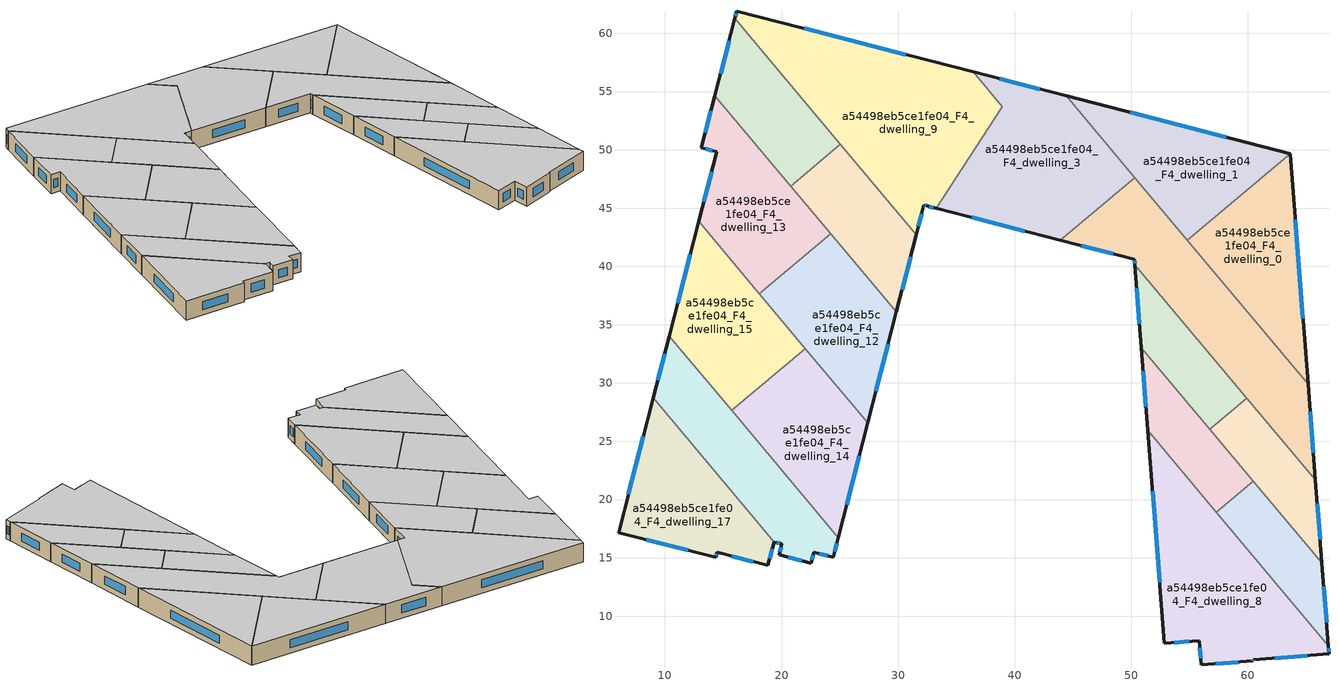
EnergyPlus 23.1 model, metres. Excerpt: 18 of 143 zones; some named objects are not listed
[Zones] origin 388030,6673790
a54498eb5ce1fe04_F4_dwelling_0
 floor to a54498eb5ce1fe04_F3_dwelling_0 (EU_floor_Construction): 63.64,49.67 65.17,29.88 54.79,42.25 z12
 wall outside (EU_wall_Construction): 65.17,29.88 63.64,49.67 z12:15
 wall to a54498eb5ce1fe04_F4_dwelling_2 (EU_wall_Construction): 54.79,42.25 65.17,29.88 z12:15
 wall to a54498eb5ce1fe04_F4_dwelling_1 (EU_wall_Construction): 63.63,49.67 54.79,42.25 z12:15
 window (EU_Window_Construction): 64.73,35.53 64.07,44.02 z12.86:14.14
 ceiling to a54498eb5ce1fe04_F5_dwelling_0 (EU_floor_Construction): 65.17,29.88 63.64,49.67 54.79,42.25 z15
a54498eb5ce1fe04_F4_dwelling_1
 floor to a54498eb5ce1fe04_F3_dwelling_1 (EU_floor_Construction): 63.63,49.67 54.79,42.25 44.41,54.63 z12
 wall outside (EU_wall_Construction): 63.63,49.67 44.41,54.63 z12:15
 wall to a54498eb5ce1fe04_F4_dwelling_3 (EU_wall_Construction): 44.41,54.63 50.3,47.6 z12:15
 wall to a54498eb5ce1fe04_F4_dwelling_2 (EU_wall_Construction): 50.3,47.6 54.79,42.25 z12:15
 window (EU_Window_Construction): 58.14,51.09 49.9,53.21 z12.86:14.14
 ceiling to a54498eb5ce1fe04_F5_dwelling_1 (EU_floor_Construction): 63.63,49.67 44.41,54.63 54.79,42.25 z15
a54498eb5ce1fe04_F4_dwelling_10
 floor to a54498eb5ce1fe04_F3_dwelling_10 (EU_floor_Construction): 25.05,50.47 31.56,42.71 29.85,36.09 20.79,46.89 z12
 wall outside (EU_wall_Construction): 29.85,36.09 31.56,42.71 z12:15
 wall to a54498eb5ce1fe04_F4_dwelling_11 (EU_wall_Construction): 25.05,50.47 20.79,46.89 z12:15
 wall to a54498eb5ce1fe04_F4_dwelling_12 (EU_wall_Construction): 24.21,42.81 29.85,36.09 z12:15
 wall to a54498eb5ce1fe04_F4_dwelling_9 (EU_wall_Construction): 31.56,42.71 25.05,50.47 z12:15
 wall to a54498eb5ce1fe04_F4_dwelling_13 (EU_wall_Construction): 20.79,46.89 24.21,42.81 z12:15
 window (EU_Window_Construction): 30.34,37.98 31.07,40.82 z12.86:14.14
 ceiling to a54498eb5ce1fe04_F5_dwelling_10 (EU_floor_Construction): 29.85,36.09 31.56,42.71 25.05,50.47 20.79,46.89 z15
a54498eb5ce1fe04_F4_dwelling_11
 floor to a54498eb5ce1fe04_F3_dwelling_11 (EU_floor_Construction): 15.98,61.27 25.05,50.47 20.79,46.89 14.28,54.65 z12
 wall outside (EU_wall_Construction): 15.98,61.27 14.28,54.65 z12:15
 wall to a54498eb5ce1fe04_F4_dwelling_13 (EU_wall_Construction): 14.28,54.65 20.79,46.89 z12:15
 wall to a54498eb5ce1fe04_F4_dwelling_9 (EU_wall_Construction): 25.05,50.47 15.98,61.27 z12:15
 window (EU_Window_Construction): 15.5,59.38 14.77,56.54 z12.86:14.14
 ceiling to a54498eb5ce1fe04_F5_dwelling_11 (EU_floor_Construction): 25.05,50.47 15.98,61.27 14.28,54.65 20.79,46.89 z15
a54498eb5ce1fe04_F4_dwelling_12
 floor to a54498eb5ce1fe04_F3_dwelling_12 (EU_floor_Construction): 24.21,42.81 29.85,36.09 27.4,26.58 18.09,37.67 z12
 wall outside (EU_wall_Construction): 27.4,26.58 29.85,36.09 z12:15
 wall to a54498eb5ce1fe04_F4_dwelling_13 (EU_wall_Construction): 24.21,42.81 18.09,37.67 z12:15
 wall to a54498eb5ce1fe04_F4_dwelling_14 (EU_wall_Construction): 22.05,32.96 27.4,26.58 z12:15
 wall to a54498eb5ce1fe04_F4_dwelling_15 (EU_wall_Construction): 18.09,37.67 22.05,32.96 z12:15
 window (EU_Window_Construction): 28.1,29.29 29.15,33.37 z12.86:14.14
 ceiling to a54498eb5ce1fe04_F5_dwelling_12 (EU_floor_Construction): 27.4,26.58 29.85,36.09 24.21,42.81 18.09,37.67 z15
a54498eb5ce1fe04_F4_dwelling_13
 floor to a54498eb5ce1fe04_F3_dwelling_13 (EU_floor_Construction): 14.28,54.65 24.21,42.81 18.09,37.67 12.9,43.86 14.44,49.84 13.12,50.18 z12
 wall outside (EU_wall_Construction): 14.28,54.65 13.12,50.18 14.44,49.84 12.9,43.86 z12:15
 wall to a54498eb5ce1fe04_F4_dwelling_15 (EU_wall_Construction): 12.9,43.86 18.09,37.67 z12:15
 window (EU_Window_Construction): 14,48.13 13.34,45.57 / 13.5,50.08 14.07,49.94 / 13.95,53.37 13.45,51.46 z12.86:14.14
 ceiling to a54498eb5ce1fe04_F5_dwelling_13 (EU_floor_Construction): 24.21,42.81 14.28,54.65 13.12,50.18 14.44,49.84 12.9,43.86 18.09,37.67 z15
a54498eb5ce1fe04_F4_dwelling_14
 floor to a54498eb5ce1fe04_F3_dwelling_14 (EU_floor_Construction): 22.05,32.96 27.4,26.58 24.86,16.74 15.72,27.64 z12
 wall outside (EU_wall_Construction): 24.86,16.74 27.4,26.58 z12:15
 wall to a54498eb5ce1fe04_F4_dwelling_15 (EU_wall_Construction): 22.05,32.96 15.72,27.64 z12:15
 wall to a54498eb5ce1fe04_F4_dwelling_16 (EU_wall_Construction): 15.72,27.64 24.86,16.74 z12:15
 window (EU_Window_Construction): 25.59,19.55 26.68,23.77 z12.86:14.14
 ceiling to a54498eb5ce1fe04_F5_dwelling_14 (EU_floor_Construction): 24.86,16.74 27.4,26.58 22.05,32.96 15.72,27.64 z15
a54498eb5ce1fe04_F4_dwelling_15
 floor to a54498eb5ce1fe04_F3_dwelling_15 (EU_floor_Construction): 12.9,43.86 22.05,32.96 15.72,27.64 10.36,34.02 z12
 wall outside (EU_wall_Construction): 12.9,43.86 10.36,34.02 z12:15
 wall to a54498eb5ce1fe04_F4_dwelling_16 (EU_wall_Construction): 10.36,34.02 15.72,27.64 z12:15
 window (EU_Window_Construction): 12.18,41.05 11.09,36.83 z12.86:14.14
 ceiling to a54498eb5ce1fe04_F5_dwelling_15 (EU_floor_Construction): 22.05,32.96 12.9,43.86 10.36,34.02 15.72,27.64 z15
a54498eb5ce1fe04_F4_dwelling_16
 floor to a54498eb5ce1fe04_F3_dwelling_16 (EU_floor_Construction): 10.36,34.02 24.86,16.74 24.43,15.05 22.77,15.48 22.53,14.55 19.79,15.26 20.03,16.19 19.38,16.35 9,28.73 z12
 wall outside (EU_wall_Construction): 19.38,16.35 20.03,16.19 19.79,15.26 22.53,14.55 22.77,15.48 24.43,15.05 24.86,16.74 / 10.36,34.02 9,28.73 z12:15
 wall to a54498eb5ce1fe04_F4_dwelling_17 (EU_wall_Construction): 9,28.73 19.38,16.35 z12:15
 window (EU_Window_Construction): 19.96,15.92 19.86,15.52 / 19.57,16.31 19.85,16.23 / 9.97,32.51 9.39,30.24 / 24.55,15.54 24.74,16.26 / 23.25,15.36 23.96,15.18 / 22.6,14.82 22.7,15.21 / 20.58,15.06 21.75,14.75 z12.86:14.14
 ceiling to a54498eb5ce1fe04_F5_dwelling_16 (EU_floor_Construction): 24.43,15.05 24.86,16.74 10.36,34.02 9,28.73 19.38,16.35 20.03,16.19 19.79,15.26 22.53,14.55 22.77,15.48 z15
a54498eb5ce1fe04_F4_dwelling_17
 floor to a54498eb5ce1fe04_F3_dwelling_17 (EU_floor_Construction): 9,28.73 19.38,16.35 19.35,16.36 18.84,14.35 14.48,15.47 14.37,15.04 6.01,17.15 z12
 wall outside (EU_wall_Construction): 9,28.73 6.01,17.15 14.37,15.04 14.48,15.47 18.84,14.35 19.35,16.36 19.38,16.35 z12:15
 window (EU_Window_Construction): 14.4,15.16 14.45,15.35 / 8.4,16.54 11.98,15.64 / 8.15,25.42 6.87,20.46 / 18.98,14.92 19.21,15.79 / 15.72,15.15 17.59,14.67 z12.86:14.14
 ceiling to a54498eb5ce1fe04_F5_dwelling_17 (EU_floor_Construction): 18.84,14.35 19.35,16.36 19.38,16.35 9,28.73 6.01,17.15 14.37,15.04 14.48,15.47 z15
a54498eb5ce1fe04_F4_dwelling_2
 floor to a54498eb5ce1fe04_F3_dwelling_2 (EU_floor_Construction): 50.3,47.6 65.17,29.88 65.81,21.68 50.32,40.15 50.28,40.6 43.91,42.24 z12
 wall outside (EU_wall_Construction): 43.91,42.24 50.28,40.6 50.32,40.15 / 65.81,21.68 65.17,29.88 z12:15
 wall to a54498eb5ce1fe04_F4_dwelling_3 (EU_wall_Construction): 50.3,47.6 43.91,42.24 z12:15
 wall to a54498eb5ce1fe04_F4_dwelling_5 (EU_wall_Construction): 50.32,40.15 59.93,28.69 z12:15
 wall to a54498eb5ce1fe04_F4_dwelling_4 (EU_wall_Construction): 59.93,28.69 65.81,21.68 z12:15
 window (EU_Window_Construction): 50.29,40.47 50.3,40.28 / 45.73,41.77 48.46,41.07 / 65.63,24.02 65.35,27.54 z12.86:14.14
 ceiling to a54498eb5ce1fe04_F5_dwelling_2 (EU_floor_Construction): 65.81,21.68 65.17,29.88 50.3,47.6 43.91,42.24 50.28,40.6 50.32,40.15 z15
a54498eb5ce1fe04_F4_dwelling_3
 floor to a54498eb5ce1fe04_F3_dwelling_3 (EU_floor_Construction): 44.41,54.63 50.3,47.6 43.91,42.24 33.27,44.99 38.94,53.71 36.44,56.68 z12
 wall outside (EU_wall_Construction): 33.27,44.99 43.91,42.24 / 44.41,54.63 36.44,56.68 z12:15
 wall to a54498eb5ce1fe04_F4_dwelling_9 (EU_wall_Construction): 36.44,56.68 38.94,53.71 33.27,44.99 z12:15
 window (EU_Window_Construction): 36.31,44.2 40.87,43.03 / 42.13,55.21 38.72,56.09 z12.86:14.14
 ceiling to a54498eb5ce1fe04_F5_dwelling_3 (EU_floor_Construction): 50.3,47.6 44.41,54.63 36.44,56.68 38.94,53.71 33.27,44.99 43.91,42.24 z15
a54498eb5ce1fe04_F4_dwelling_4
 floor to a54498eb5ce1fe04_F3_dwelling_4 (EU_floor_Construction): 59.93,28.69 65.81,21.68 66.36,14.57 56.75,26.03 z12
 wall outside (EU_wall_Construction): 66.36,14.57 65.81,21.68 z12:15
 wall to a54498eb5ce1fe04_F4_dwelling_5 (EU_wall_Construction): 59.93,28.69 56.75,26.03 z12:15
 wall to a54498eb5ce1fe04_F4_dwelling_6 (EU_wall_Construction): 60.48,21.58 66.36,14.57 z12:15
 wall to a54498eb5ce1fe04_F4_dwelling_7 (EU_wall_Construction): 56.75,26.03 60.48,21.58 z12:15
 window (EU_Window_Construction): 66.2,16.6 65.97,19.65 z12.86:14.14
 ceiling to a54498eb5ce1fe04_F5_dwelling_4 (EU_floor_Construction): 66.36,14.57 65.81,21.68 59.93,28.69 56.75,26.03 z15
a54498eb5ce1fe04_F4_dwelling_5
 floor to a54498eb5ce1fe04_F3_dwelling_5 (EU_floor_Construction): 50.32,40.15 59.93,28.69 56.75,26.03 50.87,33.04 z12
 wall outside (EU_wall_Construction): 50.32,40.15 50.87,33.04 z12:15
 wall to a54498eb5ce1fe04_F4_dwelling_7 (EU_wall_Construction): 50.87,33.04 56.75,26.03 z12:15
 window (EU_Window_Construction): 50.47,38.11 50.71,35.07 z12.86:14.14
 ceiling to a54498eb5ce1fe04_F5_dwelling_5 (EU_floor_Construction): 59.93,28.69 50.32,40.15 50.87,33.04 56.75,26.03 z15
a54498eb5ce1fe04_F4_dwelling_6
 floor to a54498eb5ce1fe04_F3_dwelling_6 (EU_floor_Construction): 60.48,21.58 66.36,14.57 66.91,7.46 57.3,18.91 z12
 wall outside (EU_wall_Construction): 66.91,7.46 66.36,14.57 z12:15
 wall to a54498eb5ce1fe04_F4_dwelling_7 (EU_wall_Construction): 60.48,21.58 57.3,18.91 z12:15
 wall to a54498eb5ce1fe04_F4_dwelling_8 (EU_wall_Construction): 57.3,18.91 66.91,7.46 z12:15
 window (EU_Window_Construction): 66.76,9.49 66.52,12.54 z12.86:14.14
 ceiling to a54498eb5ce1fe04_F5_dwelling_6 (EU_floor_Construction): 66.91,7.46 66.36,14.57 60.48,21.58 57.3,18.91 z15
a54498eb5ce1fe04_F4_dwelling_7
 floor to a54498eb5ce1fe04_F3_dwelling_7 (EU_floor_Construction): 50.87,33.04 60.48,21.58 57.3,18.91 51.42,25.92 z12
 wall outside (EU_wall_Construction): 50.87,33.04 51.42,25.92 z12:15
 wall to a54498eb5ce1fe04_F4_dwelling_8 (EU_wall_Construction): 51.42,25.92 57.3,18.91 z12:15
 window (EU_Window_Construction): 51.03,31 51.26,27.96 z12.86:14.14
 ceiling to a54498eb5ce1fe04_F5_dwelling_7 (EU_floor_Construction): 60.48,21.58 50.87,33.04 51.42,25.92 57.3,18.91 z15
a54498eb5ce1fe04_F4_dwelling_8
 floor to a54498eb5ce1fe04_F3_dwelling_8 (EU_floor_Construction): 51.42,25.92 66.91,7.46 66.97,6.76 60.47,6.25 60.48,6.16 55.99,5.81 55.83,7.9 52.84,7.67 z12
 wall outside (EU_wall_Construction): 51.42,25.92 52.84,7.67 55.83,7.9 55.99,5.81 60.48,6.16 60.47,6.25 66.97,6.76 66.91,7.46 z12:15
 window (EU_Window_Construction): 60.47,6.18 60.47,6.23 / 57.27,5.91 59.2,6.06 / 55.88,7.3 55.95,6.4 / 53.69,7.73 54.98,7.83 / 51.83,20.71 52.43,12.88 / 66.95,6.96 66.93,7.26 / 62.33,6.4 65.11,6.62 z12.86:14.14
 ceiling to a54498eb5ce1fe04_F5_dwelling_8 (EU_floor_Construction): 66.97,6.76 66.91,7.46 51.42,25.92 52.84,7.67 55.83,7.9 55.99,5.81 60.48,6.16 60.47,6.25 z15
a54498eb5ce1fe04_F4_dwelling_9
 floor to a54498eb5ce1fe04_F3_dwelling_9 (EU_floor_Construction): 36.44,56.68 38.94,53.71 33.27,44.99 32.45,45.2 32.22,45.26 31.56,42.71 15.98,61.27 16.15,61.91 z12
 wall outside (EU_wall_Construction): 36.44,56.68 16.15,61.91 15.98,61.27 / 31.56,42.71 32.22,45.26 32.45,45.2 33.27,44.99 z12:15
 window (EU_Window_Construction): 16.1,61.73 16.03,61.45 / 30.65,58.17 21.95,60.42 / 32.68,45.14 33.03,45.05 / 32.28,45.24 32.38,45.21 / 31.75,43.44 32.03,44.53 z12.86:14.14
 ceiling to a54498eb5ce1fe04_F5_dwelling_9 (EU_floor_Construction): 33.27,44.99 38.94,53.71 36.44,56.68 16.15,61.91 15.98,61.27 31.56,42.71 32.22,45.26 32.45,45.2 z15
[Building]
EU S2 Campaign: North Axis=0; Terrain=City; Solar Distribution=FullExterior
[Site:Location]
Helsinki-Vantaa.AP: Latitude=60.317; Longitude=24.963; Time Zone=2; Elevation=54.6
[SizingPeriod:WeatherFileDays]
AnnualSizingPeriod: Begin Month=1; Begin Day of Month=1; End Month=12; End Day of Month=31; Day of Week for Start Day=Monday; Use Weather File Daylight Saving Period=No; Use Weather File Rain and Snow Indicators=No
[MATERIAL]
EU_InternalMass_Material: Roughness=MediumRough; Thickness=0.1; Conductivity=1; Density=1800; Specific Heat=900; Thermal Absorptance=0.9; Solar Absorptance=0.7; Visible Absorptance=0.7
[MATERIAL:NOMASS] Roughness=MediumRough; Thermal Absorptance=0.9; Solar Absorptance=0.7; Visible Absorptance=0.7
Name | Thermal Resistance
EU_wall_NoMass | 5.91765
EU_floor_NoMass | 6.2875
[WINDOWMATERIAL:SIMPLEGLAZINGSYSTEM]
EU_Window_SimpleGlazing: UFactor=0.994035; Solar Heat Gain Coefficient=0.7; Visible Transmittance=0.7
[CONSTRUCTION]
EU_wall_Construction: EU_wall_NoMass
EU_floor_Construction: EU_floor_NoMass
EU_Window_Construction: EU_Window_SimpleGlazing
EU_InternalMass_Construction: EU_InternalMass_Material
[ZONE] Type=1; Multiplier=1; Ceiling Height=autocalculate; Floor Area=autocalculate; Part of Total Floor Area=Yes
Name | Volume
a54498eb5ce1fe04_F4_dwelling_0 | 279.578
a54498eb5ce1fe04_F4_dwelling_1 | 279.603
a54498eb5ce1fe04_F4_dwelling_10 | 202.146
a54498eb5ce1fe04_F4_dwelling_11 | 202.17
a54498eb5ce1fe04_F4_dwelling_12 | 278.905
a54498eb5ce1fe04_F4_dwelling_13 | 278.92
a54498eb5ce1fe04_F4_dwelling_14 | 279.612
a54498eb5ce1fe04_F4_dwelling_15 | 279.588
a54498eb5ce1fe04_F4_dwelling_16 | 280.104
a54498eb5ce1fe04_F4_dwelling_17 | 279.144
a54498eb5ce1fe04_F4_dwelling_2 | 406.189
a54498eb5ce1fe04_F4_dwelling_3 | 406.204
a54498eb5ce1fe04_F4_dwelling_4 | 149.959
a54498eb5ce1fe04_F4_dwelling_5 | 149.954
a54498eb5ce1fe04_F4_dwelling_6 | 149.918
a54498eb5ce1fe04_F4_dwelling_7 | 149.922
a54498eb5ce1fe04_F4_dwelling_8 | 425.177
a54498eb5ce1fe04_F4_dwelling_9 | 555.894
[INTERNALMASS] Construction=EU_InternalMass_Construction
Name | Zone or ZoneList | Surface Area
a54498eb5ce1fe04_F4_dwelling_0_EU_InternalMass | a54498eb5ce1fe04_F4_dwelling_0 | 93.2019
a54498eb5ce1fe04_F4_dwelling_1_EU_InternalMass | a54498eb5ce1fe04_F4_dwelling_1 | 93.2014
a54498eb5ce1fe04_F4_dwelling_2_EU_InternalMass | a54498eb5ce1fe04_F4_dwelling_2 | 135.397
a54498eb5ce1fe04_F4_dwelling_3_EU_InternalMass | a54498eb5ce1fe04_F4_dwelling_3 | 135.399
a54498eb5ce1fe04_F4_dwelling_4_EU_InternalMass | a54498eb5ce1fe04_F4_dwelling_4 | 49.9866
a54498eb5ce1fe04_F4_dwelling_5_EU_InternalMass | a54498eb5ce1fe04_F4_dwelling_5 | 49.9823
a54498eb5ce1fe04_F4_dwelling_6_EU_InternalMass | a54498eb5ce1fe04_F4_dwelling_6 | 49.9744
a54498eb5ce1fe04_F4_dwelling_7_EU_InternalMass | a54498eb5ce1fe04_F4_dwelling_7 | 49.9757
a54498eb5ce1fe04_F4_dwelling_8_EU_InternalMass | a54498eb5ce1fe04_F4_dwelling_8 | 141.725
a54498eb5ce1fe04_F4_dwelling_9_EU_InternalMass | a54498eb5ce1fe04_F4_dwelling_9 | 185.298
a54498eb5ce1fe04_F4_dwelling_10_EU_InternalMass | a54498eb5ce1fe04_F4_dwelling_10 | 67.3843
a54498eb5ce1fe04_F4_dwelling_11_EU_InternalMass | a54498eb5ce1fe04_F4_dwelling_11 | 67.3914
a54498eb5ce1fe04_F4_dwelling_12_EU_InternalMass | a54498eb5ce1fe04_F4_dwelling_12 | 92.9711
a54498eb5ce1fe04_F4_dwelling_13_EU_InternalMass | a54498eb5ce1fe04_F4_dwelling_13 | 92.9743
a54498eb5ce1fe04_F4_dwelling_14_EU_InternalMass | a54498eb5ce1fe04_F4_dwelling_14 | 93.204
a54498eb5ce1fe04_F4_dwelling_15_EU_InternalMass | a54498eb5ce1fe04_F4_dwelling_15 | 93.1983
a54498eb5ce1fe04_F4_dwelling_16_EU_InternalMass | a54498eb5ce1fe04_F4_dwelling_16 | 93.3679
a54498eb5ce1fe04_F4_dwelling_17_EU_InternalMass | a54498eb5ce1fe04_F4_dwelling_17 | 93.0479
[OTHEREQUIPMENT] Fuel Type=Electricity; Design Level Calculation Method=Watts/Area; Power per Zone Floor Area=1; Fraction Latent=0; Fraction Radiant=0; Fraction Lost=0; Carbon Dioxide Generation Rate=0; EndUse Subcategory=EU_Step8_InternalGains
Name | Zone or ZoneList or Space or SpaceList | Schedule
EU_Step8_InternalGain_a54498eb5ce1fe04_F4_dwelling_0_f000 | a54498eb5ce1fe04_F4_dwelling_0 | EU_Step8_GainSchedule_a54498eb5ce1fe04_F4_dwelling_0_f000
EU_Step8_InternalGain_a54498eb5ce1fe04_F4_dwelling_1_f000 | a54498eb5ce1fe04_F4_dwelling_1 | EU_Step8_GainSchedule_a54498eb5ce1fe04_F4_dwelling_1_f000
EU_Step8_InternalGain_a54498eb5ce1fe04_F4_dwelling_2_f000 | a54498eb5ce1fe04_F4_dwelling_2 | EU_Step8_GainSchedule_a54498eb5ce1fe04_F4_dwelling_2_f000
EU_Step8_InternalGain_a54498eb5ce1fe04_F4_dwelling_3_f000 | a54498eb5ce1fe04_F4_dwelling_3 | EU_Step8_GainSchedule_a54498eb5ce1fe04_F4_dwelling_3_f000
EU_Step8_InternalGain_a54498eb5ce1fe04_F4_dwelling_4_f000 | a54498eb5ce1fe04_F4_dwelling_4 | EU_Step8_GainSchedule_a54498eb5ce1fe04_F4_dwelling_4_f000
EU_Step8_InternalGain_a54498eb5ce1fe04_F4_dwelling_5_f000 | a54498eb5ce1fe04_F4_dwelling_5 | EU_Step8_GainSchedule_a54498eb5ce1fe04_F4_dwelling_5_f000
EU_Step8_InternalGain_a54498eb5ce1fe04_F4_dwelling_6_f000 | a54498eb5ce1fe04_F4_dwelling_6 | EU_Step8_GainSchedule_a54498eb5ce1fe04_F4_dwelling_6_f000
EU_Step8_InternalGain_a54498eb5ce1fe04_F4_dwelling_7_f000 | a54498eb5ce1fe04_F4_dwelling_7 | EU_Step8_GainSchedule_a54498eb5ce1fe04_F4_dwelling_7_f000
EU_Step8_InternalGain_a54498eb5ce1fe04_F4_dwelling_8_f000 | a54498eb5ce1fe04_F4_dwelling_8 | EU_Step8_GainSchedule_a54498eb5ce1fe04_F4_dwelling_8_f000
EU_Step8_InternalGain_a54498eb5ce1fe04_F4_dwelling_9_f000 | a54498eb5ce1fe04_F4_dwelling_9 | EU_Step8_GainSchedule_a54498eb5ce1fe04_F4_dwelling_9_f000
EU_Step8_InternalGain_a54498eb5ce1fe04_F4_dwelling_10_f000 | a54498eb5ce1fe04_F4_dwelling_10 | EU_Step8_GainSchedule_a54498eb5ce1fe04_F4_dwelling_10_f000
EU_Step8_InternalGain_a54498eb5ce1fe04_F4_dwelling_11_f000 | a54498eb5ce1fe04_F4_dwelling_11 | EU_Step8_GainSchedule_a54498eb5ce1fe04_F4_dwelling_11_f000
EU_Step8_InternalGain_a54498eb5ce1fe04_F4_dwelling_12_f000 | a54498eb5ce1fe04_F4_dwelling_12 | EU_Step8_GainSchedule_a54498eb5ce1fe04_F4_dwelling_12_f000
EU_Step8_InternalGain_a54498eb5ce1fe04_F4_dwelling_13_f000 | a54498eb5ce1fe04_F4_dwelling_13 | EU_Step8_GainSchedule_a54498eb5ce1fe04_F4_dwelling_13_f000
EU_Step8_InternalGain_a54498eb5ce1fe04_F4_dwelling_14_f000 | a54498eb5ce1fe04_F4_dwelling_14 | EU_Step8_GainSchedule_a54498eb5ce1fe04_F4_dwelling_14_f000
EU_Step8_InternalGain_a54498eb5ce1fe04_F4_dwelling_15_f000 | a54498eb5ce1fe04_F4_dwelling_15 | EU_Step8_GainSchedule_a54498eb5ce1fe04_F4_dwelling_15_f000
EU_Step8_InternalGain_a54498eb5ce1fe04_F4_dwelling_16_f000 | a54498eb5ce1fe04_F4_dwelling_16 | EU_Step8_GainSchedule_a54498eb5ce1fe04_F4_dwelling_16_f000
EU_Step8_InternalGain_a54498eb5ce1fe04_F4_dwelling_17_f000 | a54498eb5ce1fe04_F4_dwelling_17 | EU_Step8_GainSchedule_a54498eb5ce1fe04_F4_dwelling_17_f000
[ZONEVENTILATION:DESIGNFLOWRATE] Schedule=EU_AlwaysOn; Design Flow Rate Calculation Method=AirChanges/Hour; Air Changes per Hour=0.596421; Ventilation Type=Natural; Fan Pressure Rise=0; Fan Total Efficiency=1; Constant Term Coefficient=1; Temperature Term Coefficient=0; Velocity Term Coefficient=0; Velocity Squared Term Coefficient=0; Minimum Indoor Temperature=-100; Maximum Indoor Temperature=100; Delta Temperature=-100; Minimum Outdoor Temperature=-100; Maximum Outdoor Temperature=100; Maximum Wind Speed=40
Name | Zone or ZoneList or Space or SpaceList
EU_ConstantAir_a54498eb5ce1fe04_F4_dwelling_0 | a54498eb5ce1fe04_F4_dwelling_0
EU_ConstantAir_a54498eb5ce1fe04_F4_dwelling_1 | a54498eb5ce1fe04_F4_dwelling_1
EU_ConstantAir_a54498eb5ce1fe04_F4_dwelling_2 | a54498eb5ce1fe04_F4_dwelling_2
EU_ConstantAir_a54498eb5ce1fe04_F4_dwelling_3 | a54498eb5ce1fe04_F4_dwelling_3
EU_ConstantAir_a54498eb5ce1fe04_F4_dwelling_4 | a54498eb5ce1fe04_F4_dwelling_4
EU_ConstantAir_a54498eb5ce1fe04_F4_dwelling_5 | a54498eb5ce1fe04_F4_dwelling_5
EU_ConstantAir_a54498eb5ce1fe04_F4_dwelling_6 | a54498eb5ce1fe04_F4_dwelling_6
EU_ConstantAir_a54498eb5ce1fe04_F4_dwelling_7 | a54498eb5ce1fe04_F4_dwelling_7
EU_ConstantAir_a54498eb5ce1fe04_F4_dwelling_8 | a54498eb5ce1fe04_F4_dwelling_8
EU_ConstantAir_a54498eb5ce1fe04_F4_dwelling_9 | a54498eb5ce1fe04_F4_dwelling_9
EU_ConstantAir_a54498eb5ce1fe04_F4_dwelling_10 | a54498eb5ce1fe04_F4_dwelling_10
EU_ConstantAir_a54498eb5ce1fe04_F4_dwelling_11 | a54498eb5ce1fe04_F4_dwelling_11
EU_ConstantAir_a54498eb5ce1fe04_F4_dwelling_12 | a54498eb5ce1fe04_F4_dwelling_12
EU_ConstantAir_a54498eb5ce1fe04_F4_dwelling_13 | a54498eb5ce1fe04_F4_dwelling_13
EU_ConstantAir_a54498eb5ce1fe04_F4_dwelling_14 | a54498eb5ce1fe04_F4_dwelling_14
EU_ConstantAir_a54498eb5ce1fe04_F4_dwelling_15 | a54498eb5ce1fe04_F4_dwelling_15
EU_ConstantAir_a54498eb5ce1fe04_F4_dwelling_16 | a54498eb5ce1fe04_F4_dwelling_16
EU_ConstantAir_a54498eb5ce1fe04_F4_dwelling_17 | a54498eb5ce1fe04_F4_dwelling_17
[HVACTEMPLATE:ZONE:IDEALLOADSAIRSYSTEM] System Availability Schedule=EU_AlwaysOn; Maximum Heating Supply Air Temperature=50; Minimum Cooling Supply Air Temperature=13; Maximum Heating Supply Air Humidity Ratio=0.0156; Minimum Cooling Supply Air Humidity Ratio=0.0077; Heating Limit=NoLimit; Cooling Limit=NoLimit; Heating Availability Schedule=EU_AlwaysOn; Cooling Availability Schedule=EU_CoolingOff; Dehumidification Control Type=ConstantSensibleHeatRatio; Cooling Sensible Heat Ratio=0.7; Dehumidification Setpoint=60; Humidification Control Type=None; Humidification Setpoint=30; Outdoor Air Method=None; Outdoor Air Flow Rate per Person=0.00944; Outdoor Air Flow Rate per Zone Floor Area=0; Outdoor Air Flow Rate per Zone=0; Demand Controlled Ventilation Type=None; Outdoor Air Economizer Type=NoEconomizer; Heat Recovery Type=None; Sensible Heat Recovery Effectiveness=0.7; Latent Heat Recovery Effectiveness=0.65
Name | Template Thermostat
a54498eb5ce1fe04_F4_dwelling_0 | EU_HeatOnly_a54498eb5ce1fe04_F4_dwelling_0
a54498eb5ce1fe04_F4_dwelling_1 | EU_HeatOnly_a54498eb5ce1fe04_F4_dwelling_1
a54498eb5ce1fe04_F4_dwelling_2 | EU_HeatOnly_a54498eb5ce1fe04_F4_dwelling_2
a54498eb5ce1fe04_F4_dwelling_3 | EU_HeatOnly_a54498eb5ce1fe04_F4_dwelling_3
a54498eb5ce1fe04_F4_dwelling_4 | EU_HeatOnly_a54498eb5ce1fe04_F4_dwelling_4
a54498eb5ce1fe04_F4_dwelling_5 | EU_HeatOnly_a54498eb5ce1fe04_F4_dwelling_5
a54498eb5ce1fe04_F4_dwelling_6 | EU_HeatOnly_a54498eb5ce1fe04_F4_dwelling_6
a54498eb5ce1fe04_F4_dwelling_7 | EU_HeatOnly_a54498eb5ce1fe04_F4_dwelling_7
a54498eb5ce1fe04_F4_dwelling_8 | EU_HeatOnly_a54498eb5ce1fe04_F4_dwelling_8
a54498eb5ce1fe04_F4_dwelling_9 | EU_HeatOnly_a54498eb5ce1fe04_F4_dwelling_9
a54498eb5ce1fe04_F4_dwelling_10 | EU_HeatOnly_a54498eb5ce1fe04_F4_dwelling_10
a54498eb5ce1fe04_F4_dwelling_11 | EU_HeatOnly_a54498eb5ce1fe04_F4_dwelling_11
a54498eb5ce1fe04_F4_dwelling_12 | EU_HeatOnly_a54498eb5ce1fe04_F4_dwelling_12
a54498eb5ce1fe04_F4_dwelling_13 | EU_HeatOnly_a54498eb5ce1fe04_F4_dwelling_13
a54498eb5ce1fe04_F4_dwelling_14 | EU_HeatOnly_a54498eb5ce1fe04_F4_dwelling_14
a54498eb5ce1fe04_F4_dwelling_15 | EU_HeatOnly_a54498eb5ce1fe04_F4_dwelling_15
a54498eb5ce1fe04_F4_dwelling_16 | EU_HeatOnly_a54498eb5ce1fe04_F4_dwelling_16
a54498eb5ce1fe04_F4_dwelling_17 | EU_HeatOnly_a54498eb5ce1fe04_F4_dwelling_17
[SIZING:ZONE] Zone Cooling Design Supply Air Temperature Input Method=SupplyAirTemperature; Zone Cooling Design Supply Air Temperature=13; Zone Heating Design Supply Air Temperature Input Method=SupplyAirTemperature; Zone Heating Design Supply Air Temperature=50; Zone Cooling Design Supply Air Humidity Ratio=0.008; Zone Heating Design Supply Air Humidity Ratio=0.008; Cooling Design Air Flow Method=DesignDay; Cooling Design Air Flow Rate=0; Cooling Minimum Air Flow per Zone Floor Area=0.000762; Cooling Minimum Air Flow=0; Cooling Minimum Air Flow Fraction=0.2; Heating Design Air Flow Method=DesignDay; Heating Design Air Flow Rate=0; Heating Maximum Air Flow per Zone Floor Area=0.002032; Heating Maximum Air Flow=0.141576; Heating Maximum Air Flow Fraction=0.3; Account for Dedicated Outdoor Air System=No; Dedicated Outdoor Air System Control Strategy=NeutralSupplyAir; Dedicated Outdoor Air Low Setpoint Temperature for Design=autosize; Dedicated Outdoor Air High Setpoint Temperature for Design=autosize; Zone Load Sizing Method=Sensible Load Only No Latent Load; Zone Latent Cooling Design Supply Air Humidity Ratio Input Method=HumidityRatioDifference; Zone Cooling Design Supply Air Humidity Ratio Difference=0.005; Zone Latent Heating Design Supply Air Humidity Ratio Input Method=HumidityRatioDifference; Zone Humidification Design Supply Air Humidity Ratio Difference=0.005
a54498eb5ce1fe04_F4_dwelling_0; a54498eb5ce1fe04_F4_dwelling_1; a54498eb5ce1fe04_F4_dwelling_2; a54498eb5ce1fe04_F4_dwelling_3; a54498eb5ce1fe04_F4_dwelling_4; a54498eb5ce1fe04_F4_dwelling_5; a54498eb5ce1fe04_F4_dwelling_6; a54498eb5ce1fe04_F4_dwelling_7; a54498eb5ce1fe04_F4_dwelling_8; a54498eb5ce1fe04_F4_dwelling_9; a54498eb5ce1fe04_F4_dwelling_10; a54498eb5ce1fe04_F4_dwelling_11; a54498eb5ce1fe04_F4_dwelling_12; a54498eb5ce1fe04_F4_dwelling_13; a54498eb5ce1fe04_F4_dwelling_14; a54498eb5ce1fe04_F4_dwelling_15; a54498eb5ce1fe04_F4_dwelling_16; a54498eb5ce1fe04_F4_dwelling_17
[SCHEDULE:CONSTANT]
Name | Hourly Value
EU_AlwaysOn | 1
EU_CoolingOff | 0
[SCHEDULE:FILE] Column Number=1; Rows to Skip at Top=0; Number of Hours of Data=8760; Column Separator=Comma; Interpolate to Timestep=No; Minutes per Item=60; Adjust Schedule for Daylight Savings=Yes
Name | File
EU_Step8_GainSchedule_a54498eb5ce1fe04_F4_dwelling_0_f000 | ../../schedules/a54498eb5ce1fe04/a54498eb5ce1fe04_F4_dwelling_0_f000_gain.csv
EU_Step8_GainSchedule_a54498eb5ce1fe04_F4_dwelling_1_f000 | ../../schedules/a54498eb5ce1fe04/a54498eb5ce1fe04_F4_dwelling_1_f000_gain.csv
EU_Step8_GainSchedule_a54498eb5ce1fe04_F4_dwelling_2_f000 | ../../schedules/a54498eb5ce1fe04/a54498eb5ce1fe04_F4_dwelling_2_f000_gain.csv
EU_Step8_GainSchedule_a54498eb5ce1fe04_F4_dwelling_3_f000 | ../../schedules/a54498eb5ce1fe04/a54498eb5ce1fe04_F4_dwelling_3_f000_gain.csv
EU_Step8_GainSchedule_a54498eb5ce1fe04_F4_dwelling_4_f000 | ../../schedules/a54498eb5ce1fe04/a54498eb5ce1fe04_F4_dwelling_4_f000_gain.csv
EU_Step8_GainSchedule_a54498eb5ce1fe04_F4_dwelling_5_f000 | ../../schedules/a54498eb5ce1fe04/a54498eb5ce1fe04_F4_dwelling_5_f000_gain.csv
EU_Step8_GainSchedule_a54498eb5ce1fe04_F4_dwelling_6_f000 | ../../schedules/a54498eb5ce1fe04/a54498eb5ce1fe04_F4_dwelling_6_f000_gain.csv
EU_Step8_GainSchedule_a54498eb5ce1fe04_F4_dwelling_7_f000 | ../../schedules/a54498eb5ce1fe04/a54498eb5ce1fe04_F4_dwelling_7_f000_gain.csv
EU_Step8_GainSchedule_a54498eb5ce1fe04_F4_dwelling_8_f000 | ../../schedules/a54498eb5ce1fe04/a54498eb5ce1fe04_F4_dwelling_8_f000_gain.csv
EU_Step8_GainSchedule_a54498eb5ce1fe04_F4_dwelling_9_f000 | ../../schedules/a54498eb5ce1fe04/a54498eb5ce1fe04_F4_dwelling_9_f000_gain.csv
EU_Step8_GainSchedule_a54498eb5ce1fe04_F4_dwelling_10_f000 | ../../schedules/a54498eb5ce1fe04/a54498eb5ce1fe04_F4_dwelling_10_f000_gain.csv
EU_Step8_GainSchedule_a54498eb5ce1fe04_F4_dwelling_11_f000 | ../../schedules/a54498eb5ce1fe04/a54498eb5ce1fe04_F4_dwelling_11_f000_gain.csv
EU_Step8_GainSchedule_a54498eb5ce1fe04_F4_dwelling_12_f000 | ../../schedules/a54498eb5ce1fe04/a54498eb5ce1fe04_F4_dwelling_12_f000_gain.csv
EU_Step8_GainSchedule_a54498eb5ce1fe04_F4_dwelling_13_f000 | ../../schedules/a54498eb5ce1fe04/a54498eb5ce1fe04_F4_dwelling_13_f000_gain.csv
EU_Step8_GainSchedule_a54498eb5ce1fe04_F4_dwelling_14_f000 | ../../schedules/a54498eb5ce1fe04/a54498eb5ce1fe04_F4_dwelling_14_f000_gain.csv
EU_Step8_GainSchedule_a54498eb5ce1fe04_F4_dwelling_15_f000 | ../../schedules/a54498eb5ce1fe04/a54498eb5ce1fe04_F4_dwelling_15_f000_gain.csv
EU_Step8_GainSchedule_a54498eb5ce1fe04_F4_dwelling_16_f000 | ../../schedules/a54498eb5ce1fe04/a54498eb5ce1fe04_F4_dwelling_16_f000_gain.csv
EU_Step8_GainSchedule_a54498eb5ce1fe04_F4_dwelling_17_f000 | ../../schedules/a54498eb5ce1fe04/a54498eb5ce1fe04_F4_dwelling_17_f000_gain.csv
